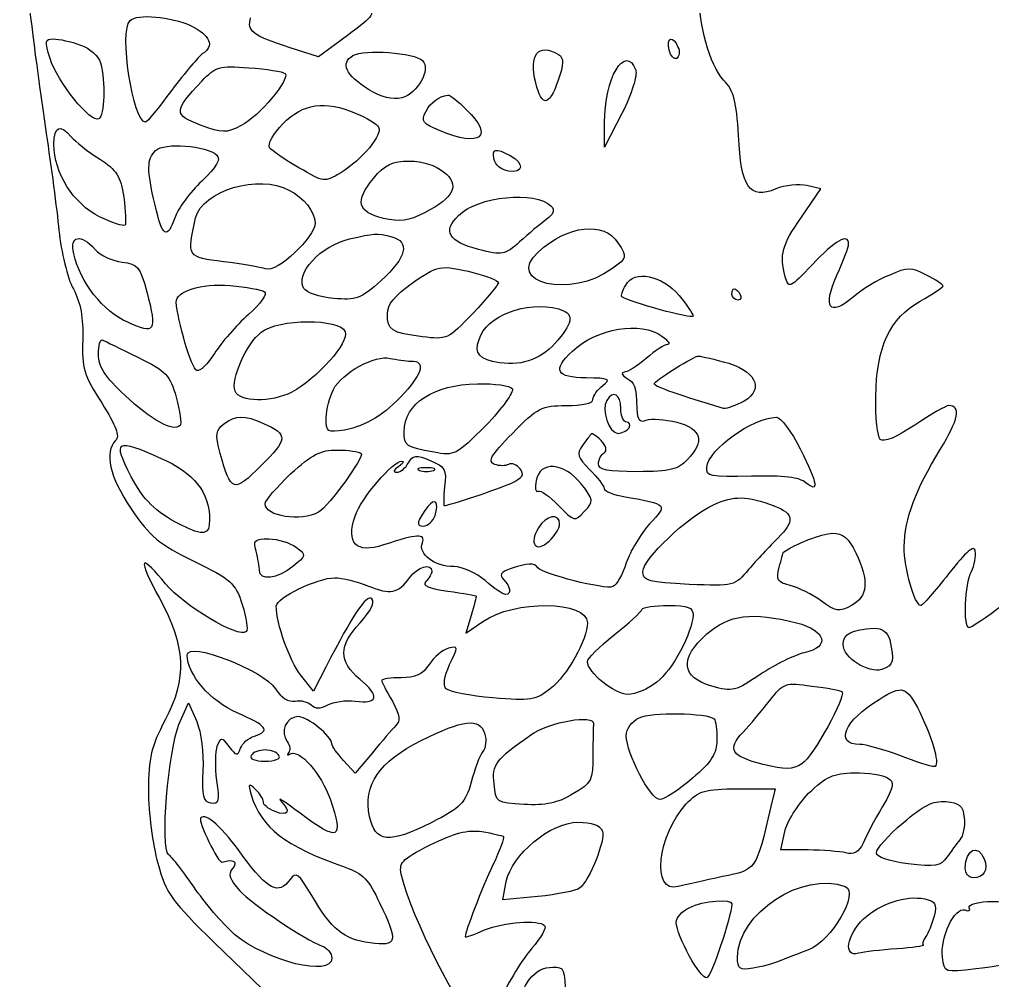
# Model space of a CAD drawing. Extents: x 5 to 315, y 92 to 398.
# Drawn here: x 5.31 to 54.72, y 193.96 to 242.78 of the extents above; entities that cross this region are included whole.
import ezdxf

# ---------------------------------------------------------------- set-up
doc = ezdxf.new("R2010")
doc.units = 0
doc.layers.get('0').update_dxf_attribs({"linetype": 'CONTINUOUS'})

msp = doc.modelspace()

# ---------------------------------------------------------------- linework, layer by layer
at = {"color": 7}
for points in [[(13.998222, 242.471222), (13.998222, 242.471222)], [(21.956889, 241.963222), (20.489333, 240.890778), (19.05, 241.342333)], [(8.410222, 241.483444), (8.410222, 241.483444)], [(38.749111, 241.370556), (38.749111, 241.370556)], [(25.766889, 240.693222), (25.766889, 240.693222)], [(32.681333, 241.003667), (32.681333, 241.003667)], [(36.604222, 240.213444), (36.604222, 240.213444)], [(18.796, 240.044111), (18.796, 240.044111)], [(27.996444, 238.209667), (27.996444, 238.209667)], [(22.408444, 238.012111), (22.408444, 238.012111)], [(35.898667, 238.012111), (35.023778, 236.290556), (35.023778, 237.532333)], [(7.930444, 236.826778), (7.930444, 236.826778)], [(15.324667, 235.895444), (15.324667, 235.895444)], [(30.226, 235.867222), (30.226, 235.867222)], [(26.839333, 235.048778), (26.839333, 235.048778)], [(45.014444, 232.734556), (46.002222, 234.173889), (45.296667, 234.343222)], [(18.993556, 234.117444), (18.993556, 234.117444)], [(32.314444, 233.299), (32.314444, 233.299)], [(24.214667, 231.746778), (24.214667, 231.746778)], [(35.701111, 231.436333), (35.701111, 231.436333)], [(9.144, 231.097667), (9.144, 231.097667)], [(28.391556, 229.912333), (28.391556, 229.912333)], [(17.751778, 228.952778), (17.751778, 228.952778)], [(41.91, 228.811667), (41.91, 228.811667)], [(38.805556, 228.755222), (38.805556, 228.755222)], [(32.681333, 228.077889), (32.681333, 228.077889)], [(21.844, 226.920778), (21.844, 226.920778)], [(37.930667, 226.695), (37.930667, 226.695)], [(11.317111, 225.622556), (11.317111, 225.622556)], [(25.202444, 225.425), (25.202444, 225.425)], [(41.035111, 225.396778), (41.035111, 225.396778)], [(30.338889, 224.013889), (30.338889, 224.013889)], [(35.136667, 223.421222), (35.136667, 223.421222)], [(17.695333, 222.264111), (17.695333, 222.264111)], [(44.958, 220.965889), (44.958, 220.965889)], [(12.502444, 220.486111), (12.502444, 220.486111)], [(22.662444, 220.740111), (22.662444, 220.740111)], [(25.625778, 219.865222), (25.625778, 219.865222)], [(31.552444, 219.357222), (31.552444, 219.357222)], [(26.049111, 218.030778), (26.049111, 218.030778)], [(43.659778, 218.059), (43.659778, 218.059)], [(31.665333, 216.958333), (31.665333, 216.958333)], [(19.360444, 215.970556), (19.360444, 215.970556)], [(47.780222, 215.688333), (47.780222, 215.688333)], [(26.246667, 214.757), (26.246667, 214.757)], [(28.250444, 212.499222), (27.968222, 211.596111), (28.843111, 212.188778)], [(39.511111, 212.527444), (39.511111, 212.527444)], [(44.760444, 212.132333), (44.760444, 212.132333)], [(49.501778, 211.257444), (49.501778, 211.257444)], [(20.884444, 209.902778), (20.235333, 208.661), (19.586222, 209.479444)], [(47.074667, 208.632778), (47.074667, 208.632778)], [(13.405556, 206.967667), (13.885333, 208.068333), (14.308667, 207.108778)], [(51.025778, 207.588556), (51.025778, 207.588556)], [(40.583556, 207.249889), (40.583556, 207.249889)], [(34.459333, 206.995889), (34.459333, 206.995889)], [(28.927778, 206.516111), (28.927778, 206.516111)], [(17.074444, 205.387222), (17.074444, 205.387222)], [(23.226889, 205.528333), (22.352, 204.484111), (21.759333, 205.133222)], [(49.388889, 204.258333), (49.388889, 204.258333)], [(41.797111, 203.693889), (43.688, 203.693889), (43.462222, 202.790778), (43.462222, 202.790778)], [(53.283556, 202.226333), (53.283556, 202.226333)], [(29.887333, 201.266778), (29.887333, 201.266778)], [(34.910889, 201.549), (34.910889, 201.549)], [(45.353111, 200.589444), (43.970222, 200.589444), (44.167778, 201.520778)], [(54.299556, 200.137889), (54.299556, 200.137889)], [(31.637111, 198.218778), (29.859111, 198.049444), (30.028444, 198.980778)], [(47.244, 198.726778), (47.244, 198.726778)], [(41.486667, 197.851889), (41.486667, 197.851889)], [(51.759556, 197.231), (51.759556, 197.231)]]:
    msp.add_lwpolyline(points, dxfattribs=at)
at = {"color": 1}
msp.add_lwpolyline([(15.211778, 195.876333), (17.638889, 193.533889), (17.638889, 190.768111)], dxfattribs=at)
for points in [[(5.475111, 248.651889), (5.305778, 247.523), (5.700889, 243.684778), (6.660444, 236.996111)], [(6.660444, 236.996111), (6.914444, 235.359222), (7.196667, 233.157889), (7.309556, 232.057222)], [(7.309556, 232.057222), (7.422444, 230.984778), (7.732889, 229.630111), (8.043333, 229.093889)], [(8.043333, 229.093889), (8.410222, 228.388333), (8.551333, 227.626333), (8.523111, 226.497444)], [(8.523111, 226.497444), (8.466667, 225.086333), (8.579556, 224.691222), (9.482667, 223.308333)], [(9.482667, 223.308333), (10.216444, 222.123), (10.414, 221.615), (10.188222, 221.389222)], [(10.188222, 221.389222), (9.595556, 220.796556), (9.877778, 219.554778), (10.978444, 217.917889)], [(10.978444, 217.917889), (11.938, 216.506778), (12.389556, 216.111667), (14.167556, 215.265)], [(11.655778, 215.152111), (11.571111, 215.067444), (11.909778, 214.277222), (12.417778, 213.374111)], [(12.728222, 214.107889), (12.220222, 214.757), (11.740444, 215.236778), (11.655778, 215.152111)], [(14.167556, 215.265), (16.058444, 214.333667), (16.256, 214.164333), (16.622889, 213.063667)], [(16.820444, 211.680778), (16.453556, 211.313889), (13.631333, 213.007222), (12.728222, 214.107889)], [(12.417778, 213.374111), (13.744222, 210.975222), (13.828889, 209.281889), (12.7, 207.193444)], [(16.622889, 213.063667), (16.820444, 212.386333), (16.933333, 211.765444), (16.820444, 211.680778)], [(12.7, 207.193444), (11.994444, 205.838778), (11.853333, 205.274333), (11.853333, 203.609222)], [(11.853333, 203.609222), (11.853333, 202.508556), (12.079111, 200.843444), (12.333111, 199.912111)], [(12.333111, 199.912111), (12.756444, 198.359889), (13.066889, 197.964778), (15.211778, 195.876333)]]:
    msp.add_open_spline(points, degree=3, dxfattribs=at)
at = {"color": 7}
for points in [[(8.805333, 244.475), (9.031111, 242.245444), (6.575778, 244.616111), (6.293556, 246.930333)], [(41.063333, 239.705444), (40.357778, 240.467444), (39.793333, 242.527667), (39.793333, 244.333889)], [(22.86, 243.600111), (23.396222, 243.063889), (23.396222, 243.035667), (21.956889, 241.963222)], [(11.712222, 237.560556), (11.063111, 237.560556), (10.357556, 242.189), (10.922, 242.725222)], [(10.922, 242.725222), (11.260667, 243.092111), (13.038667, 242.922778), (13.998222, 242.471222)], [(19.05, 241.342333), (17.130889, 241.963222), (16.848667, 242.189), (17.046222, 242.866333)], [(13.998222, 242.471222), (14.986, 241.991444), (15.24, 241.427), (14.590889, 241.031889)], [(6.858, 240.806111), (6.575778, 241.681), (6.604, 241.793889), (7.027333, 241.793889)], [(7.027333, 241.793889), (7.309556, 241.793889), (7.930444, 241.652778), (8.410222, 241.483444)], [(38.297556, 241.229444), (38.128222, 241.878556), (38.523333, 241.991444), (38.749111, 241.370556)], [(8.410222, 241.483444), (8.89, 241.314111), (9.313333, 240.919), (9.426222, 240.580333)], [(22.239111, 240.947222), (22.803556, 241.285889), (25.371778, 241.088333), (25.766889, 240.693222)], [(31.524222, 239.564333), (31.157333, 240.975444), (31.665333, 241.624556), (32.681333, 241.003667)], [(35.023778, 237.532333), (34.995556, 239.761889), (36.068, 241.596333), (36.604222, 240.213444)], [(38.692667, 240.806111), (38.551556, 240.749667), (38.382222, 240.919), (38.297556, 241.229444)], [(38.749111, 241.370556), (38.862, 241.144778), (38.805556, 240.890778), (38.692667, 240.806111)], [(9.341556, 237.729889), (8.946444, 237.475889), (7.196667, 239.649), (6.858, 240.806111)], [(14.590889, 241.031889), (14.421556, 240.919), (13.716, 240.072333), (13.038667, 239.197444)], [(23.029333, 239.225667), (21.872222, 239.959444), (21.59, 240.552111), (22.239111, 240.947222)], [(25.766889, 240.693222), (26.218444, 240.241667), (25.512889, 238.999889), (24.722667, 238.802333)], [(32.681333, 241.003667), (32.963556, 240.806111), (32.963556, 240.552111), (32.653111, 239.649)], [(9.426222, 240.580333), (9.680222, 239.620778), (9.623778, 237.899222), (9.341556, 237.729889)], [(14.562667, 239.649), (15.268222, 240.382778), (15.437556, 240.439222), (16.961556, 240.326333)], [(16.961556, 240.326333), (17.864667, 240.269889), (18.683111, 240.128778), (18.796, 240.044111)], [(36.604222, 240.213444), (36.688889, 239.959444), (36.406667, 238.999889), (35.898667, 238.012111)], [(18.796, 240.044111), (19.078222, 239.761889), (17.469556, 237.842778), (16.566444, 237.391222)], [(41.825333, 236.883222), (41.712444, 238.633), (41.599556, 239.141), (41.063333, 239.705444)], [(13.038667, 239.197444), (12.389556, 238.294333), (11.768667, 237.560556), (11.712222, 237.560556)], [(14.506222, 237.419444), (13.123333, 237.927444), (13.123333, 238.125), (14.562667, 239.649)], [(24.722667, 238.802333), (24.242889, 238.689444), (23.678444, 238.830556), (23.029333, 239.225667)], [(32.653111, 239.649), (32.201556, 238.350778), (31.834667, 238.322556), (31.524222, 239.564333)], [(18.683111, 237.475889), (19.699111, 238.520111), (20.799778, 238.689444), (22.408444, 238.012111)], [(25.936222, 238.096778), (26.190222, 238.576556), (26.585333, 238.858778), (27.065111, 238.943444)], [(27.065111, 238.943444), (27.149778, 238.971667), (27.573111, 238.633), (27.996444, 238.209667)], [(27.996444, 238.209667), (29.435778, 236.826778), (28.730222, 236.262333), (26.641778, 237.137222)], [(22.408444, 238.012111), (22.944667, 237.786333), (23.452667, 237.475889), (23.537333, 237.306556)], [(26.641778, 237.137222), (25.795111, 237.475889), (25.682222, 237.617), (25.936222, 238.096778)], [(7.055556, 236.431667), (7.055556, 237.363), (7.366, 237.504111), (7.930444, 236.826778)], [(16.566444, 237.391222), (15.804444, 236.996111), (15.606889, 236.996111), (14.506222, 237.419444)], [(18.005778, 236.262333), (17.892889, 236.431667), (18.203333, 236.996111), (18.683111, 237.475889)], [(23.537333, 237.306556), (23.763111, 236.939667), (22.718889, 235.669667), (21.618222, 234.992333)], [(7.930444, 236.826778), (8.156222, 236.572778), (8.777111, 236.064778), (9.369778, 235.697889)], [(43.716222, 234.173889), (42.389778, 233.609444), (41.938222, 234.258556), (41.825333, 236.883222)], [(9.369778, 232.762778), (8.043333, 233.411889), (7.055556, 234.992333), (7.055556, 236.431667)], [(12.220222, 236.121222), (12.615333, 236.544556), (14.844889, 236.375222), (15.324667, 235.895444)], [(19.501556, 235.246333), (18.796, 235.641444), (18.118667, 236.121222), (18.005778, 236.262333)], [(29.407556, 235.669667), (29.294667, 236.234111), (29.464, 236.262333), (30.226, 235.867222)], [(12.192, 233.355444), (11.768667, 235.161667), (11.768667, 235.669667), (12.220222, 236.121222)], [(15.324667, 235.895444), (15.550444, 235.669667), (15.324667, 235.302778), (14.562667, 234.569)], [(30.226, 235.867222), (30.959778, 235.472111), (30.903333, 234.964111), (30.141333, 235.077)], [(9.369778, 235.697889), (10.244667, 235.133444), (10.442222, 234.823), (10.611556, 233.750556)], [(21.618222, 234.992333), (20.799778, 234.484333), (20.771556, 234.512556), (19.501556, 235.246333)], [(23.283333, 234.710111), (23.876, 235.415667), (24.242889, 235.585), (25.117778, 235.585)], [(25.117778, 235.585), (25.766889, 235.585), (26.444222, 235.359222), (26.839333, 235.048778)], [(30.141333, 235.077), (29.774444, 235.133444), (29.464, 235.387444), (29.407556, 235.669667)], [(14.252222, 232.706333), (14.590889, 234.089222), (17.469556, 234.935889), (18.993556, 234.117444)], [(26.839333, 235.048778), (27.686, 234.371444), (27.403778, 233.750556), (25.879778, 232.960333)], [(14.562667, 234.569), (13.97, 234.004556), (13.349111, 233.157889), (13.208, 232.734556)], [(23.791333, 232.678111), (22.464889, 232.988556), (22.323778, 233.553), (23.283333, 234.710111)], [(45.296667, 234.343222), (44.901556, 234.427889), (44.196, 234.371444), (43.716222, 234.173889)], [(10.611556, 233.750556), (10.696222, 233.045), (10.724444, 232.395889), (10.668, 232.339444)], [(18.993556, 234.117444), (19.755556, 233.722333), (20.291778, 233.045), (20.32, 232.452333)], [(27.601333, 232.819222), (28.560889, 233.807), (31.524222, 234.089222), (32.314444, 233.299)], [(13.208, 232.734556), (12.812889, 231.577444), (12.558889, 231.718556), (12.192, 233.355444)], [(32.314444, 233.299), (32.512, 233.101444), (32.427333, 232.875667), (32.060444, 232.621667)], [(10.668, 232.339444), (10.583333, 232.254778), (10.018889, 232.452333), (9.369778, 232.762778)], [(25.879778, 232.960333), (25.061333, 232.537), (24.609778, 232.480556), (23.791333, 232.678111)], [(28.617333, 231.097667), (27.093333, 231.492778), (26.782889, 232.029), (27.601333, 232.819222)], [(15.663333, 230.476778), (13.828889, 230.674333), (13.800667, 230.730778), (14.252222, 232.706333)], [(20.32, 232.452333), (20.32, 231.718556), (18.372667, 229.884111), (17.808222, 230.109889)], [(32.060444, 232.621667), (31.75, 232.395889), (31.157333, 231.887889), (30.705778, 231.492778)], [(31.665333, 230.984778), (33.161111, 232.339444), (34.995556, 232.537), (35.701111, 231.436333)], [(44.196, 229.714778), (43.913778, 230.871889), (43.998444, 231.267), (45.014444, 232.734556)], [(8.071556, 230.871889), (7.845778, 231.803222), (8.410222, 231.916111), (9.144, 231.097667)], [(22.069778, 231.633889), (23.311556, 231.916111), (23.452667, 231.944333), (24.214667, 231.746778)], [(47.413333, 231.379889), (47.413333, 231.944333), (46.707778, 231.549222), (45.578889, 230.335667)], [(19.755556, 229.122111), (19.275778, 229.855889), (20.602222, 231.295222), (22.069778, 231.633889)], [(24.214667, 231.746778), (25.146, 231.492778), (24.976667, 230.702556), (23.678444, 229.517222)], [(30.705778, 231.492778), (29.972, 230.815444), (29.830889, 230.787222), (28.617333, 231.097667)], [(35.701111, 231.436333), (36.180889, 230.702556), (36.180889, 230.674333), (35.390667, 230.109889)], [(46.820667, 229.799444), (47.159333, 230.533222), (47.413333, 231.238778), (47.413333, 231.379889)], [(10.809111, 227.400556), (9.567333, 227.936778), (8.382, 229.432556), (8.071556, 230.871889)], [(9.144, 231.097667), (9.426222, 230.787222), (10.047111, 230.505), (10.526889, 230.448556)], [(35.390667, 230.109889), (33.330444, 228.585889), (29.887333, 229.376111), (31.665333, 230.984778)], [(10.526889, 230.448556), (11.317111, 230.363889), (11.43, 230.222778), (11.768667, 228.952778)], [(17.808222, 230.109889), (17.554222, 230.194556), (16.594667, 230.363889), (15.663333, 230.476778)], [(25.202444, 229.347889), (26.557111, 230.307444), (26.67, 230.335667), (28.391556, 229.912333)], [(45.578889, 230.335667), (44.421778, 229.122111), (44.365333, 229.093889), (44.196, 229.714778)], [(28.391556, 229.912333), (29.068889, 229.743), (29.633333, 229.517222), (29.633333, 229.404333)], [(36.096222, 229.291444), (36.519556, 230.081667), (37.930667, 229.799444), (38.805556, 228.755222)], [(47.639111, 228.670556), (46.425556, 227.654556), (46.086889, 228.134333), (46.820667, 229.799444)], [(49.501778, 229.799444), (48.937333, 229.573667), (48.090667, 229.065667), (47.639111, 228.670556)], [(51.364444, 229.799444), (50.602444, 230.194556), (50.404889, 230.194556), (49.501778, 229.799444)], [(52.211111, 229.235), (52.211111, 229.319667), (51.844222, 229.545444), (51.364444, 229.799444)], [(13.264444, 228.416556), (13.264444, 228.981), (14.506222, 229.376111), (16.002, 229.263222)], [(23.678444, 229.517222), (22.634222, 228.585889), (22.408444, 228.501222), (21.251333, 228.614111)], [(23.988889, 227.823889), (23.988889, 228.303667), (24.355778, 228.755222), (25.202444, 229.347889)], [(29.633333, 229.404333), (29.633333, 229.319667), (29.040667, 228.614111), (28.335111, 227.852111)], [(11.768667, 228.952778), (12.304889, 226.920778), (12.192, 226.751444), (10.809111, 227.400556)], [(16.002, 229.263222), (16.820444, 229.178556), (17.610667, 229.065667), (17.751778, 228.952778)], [(17.751778, 228.952778), (17.921111, 228.868111), (17.554222, 228.331889), (16.933333, 227.795667)], [(21.251333, 228.614111), (20.545778, 228.670556), (19.868444, 228.896333), (19.755556, 229.122111)], [(35.898667, 228.698778), (35.842222, 228.727), (35.926889, 229.009222), (36.096222, 229.291444)], [(41.486667, 228.811667), (41.486667, 228.981), (41.543111, 229.093889), (41.599556, 229.093889)], [(41.797111, 228.529444), (41.627778, 228.529444), (41.486667, 228.670556), (41.486667, 228.811667)], [(41.599556, 229.093889), (41.684222, 229.093889), (41.825333, 228.981), (41.91, 228.811667)], [(41.91, 228.811667), (41.994667, 228.670556), (41.938222, 228.529444), (41.797111, 228.529444)], [(51.054, 228.473), (51.703111, 228.839889), (52.211111, 229.178556), (52.211111, 229.235)], [(14.308667, 224.945222), (14.054667, 225.029889), (13.320889, 227.513444), (13.264444, 228.416556)], [(28.645556, 226.525667), (29.012444, 227.739222), (31.044444, 228.501222), (32.681333, 228.077889)], [(39.511111, 227.711), (39.511111, 227.541667), (36.265556, 228.416556), (35.898667, 228.698778)], [(38.805556, 228.755222), (39.200667, 228.303667), (39.511111, 227.823889), (39.511111, 227.711)], [(48.796222, 223.618778), (48.824444, 226.158778), (49.501778, 227.598111), (51.054, 228.473)], [(25.766889, 226.666778), (24.186444, 226.864333), (23.988889, 227.005444), (23.988889, 227.823889)], [(28.335111, 227.852111), (27.065111, 226.525667), (27.008667, 226.497444), (25.766889, 226.666778)], [(32.681333, 228.077889), (33.471556, 227.852111), (33.443333, 227.457), (32.653111, 226.497444)], [(16.933333, 227.795667), (16.312444, 227.231222), (15.550444, 226.356333), (15.211778, 225.820111)], [(17.582444, 226.892556), (18.457333, 227.598111), (21.59, 227.598111), (21.844, 226.920778)], [(33.386889, 225.933), (34.628667, 227.090111), (36.886444, 227.485222), (37.930667, 226.695)], [(16.256, 223.901), (16.030222, 224.493667), (16.820444, 226.299889), (17.582444, 226.892556)], [(21.844, 226.920778), (22.069778, 226.384556), (20.404667, 224.521889), (19.134667, 223.844556)], [(9.313333, 225.763667), (9.313333, 226.215222), (9.398, 226.553889), (9.539111, 226.497444)], [(9.539111, 226.497444), (9.652, 226.441), (10.442222, 226.045889), (11.317111, 225.622556)], [(29.689778, 225.340333), (28.645556, 225.509667), (28.391556, 225.791889), (28.645556, 226.525667)], [(32.653111, 226.497444), (31.891111, 225.566111), (30.903333, 225.171), (29.689778, 225.340333)], [(37.930667, 226.695), (38.241111, 226.469222), (38.382222, 226.271667), (38.212889, 226.271667)], [(34.092444, 224.578333), (32.568444, 224.578333), (32.342667, 224.973444), (33.386889, 225.933)], [(38.212889, 226.271667), (38.071778, 226.271667), (37.592, 225.961222), (37.140444, 225.566111)], [(10.668, 223.675222), (9.652, 224.634778), (9.313333, 225.142778), (9.313333, 225.763667)], [(11.317111, 225.622556), (12.756444, 224.917), (12.954, 224.719444), (13.264444, 223.590556)], [(15.211778, 225.820111), (14.873111, 225.283889), (14.478, 224.888778), (14.308667, 224.945222)], [(21.251333, 223.985667), (21.674667, 224.832333), (23.396222, 225.763667), (24.13, 225.566111)], [(24.13, 225.566111), (24.440444, 225.509667), (24.920222, 225.425), (25.202444, 225.425)], [(25.202444, 225.425), (25.908, 225.425), (25.795111, 224.860556), (24.863778, 223.816333)], [(37.140444, 225.566111), (36.688889, 225.171), (36.180889, 224.860556), (36.011556, 224.860556)], [(37.535556, 224.267889), (37.535556, 224.409), (39.285333, 225.509667), (39.736889, 225.679)], [(39.736889, 225.679), (39.793333, 225.707222), (40.386, 225.566111), (41.035111, 225.396778)], [(41.035111, 225.396778), (42.672, 225.001667), (43.18, 224.013889), (42.107556, 223.393)], [(36.011556, 224.860556), (35.842222, 224.860556), (35.898667, 224.719444), (36.124444, 224.578333)], [(34.939111, 224.183222), (35.362444, 224.521889), (35.249556, 224.550111), (34.092444, 224.578333)], [(36.124444, 224.578333), (36.576, 224.296111), (36.604222, 224.211444), (36.660667, 222.997889)], [(19.134667, 223.844556), (18.090444, 223.308333), (16.481778, 223.336556), (16.256, 223.901)], [(20.884444, 222.546333), (20.884444, 222.969667), (21.053778, 223.618778), (21.251333, 223.985667)], [(24.835556, 221.840778), (24.863778, 223.280111), (26.331333, 224.239667), (28.560889, 224.267889)], [(28.560889, 224.267889), (29.435778, 224.296111), (30.254222, 224.183222), (30.338889, 224.013889)], [(30.338889, 224.013889), (30.423556, 223.872778), (29.830889, 223.026111), (28.984222, 222.151222)], [(34.431111, 223.477667), (34.431111, 223.675222), (34.656889, 223.985667), (34.939111, 224.183222)], [(35.842222, 223.026111), (35.842222, 223.759889), (35.447111, 223.957444), (35.136667, 223.421222)], [(41.063333, 223.026111), (38.946667, 223.647), (37.535556, 224.126778), (37.535556, 224.267889)], [(13.462, 222.151222), (13.123333, 221.812556), (11.994444, 222.433444), (10.668, 223.675222)], [(13.264444, 223.590556), (13.462, 222.885), (13.546667, 222.235889), (13.462, 222.151222)], [(24.863778, 223.816333), (23.819556, 222.687444), (22.944667, 222.151222), (21.815778, 221.925444)], [(33.076444, 223.167222), (33.894889, 223.167222), (34.431111, 223.280111), (34.431111, 223.477667)], [(35.136667, 223.421222), (34.826222, 222.969667), (35.249556, 221.756111), (35.701111, 221.756111)], [(42.107556, 223.393), (41.684222, 223.167222), (41.232667, 222.997889), (41.063333, 223.026111)], [(49.022, 221.445667), (48.880889, 221.586778), (48.768, 222.574556), (48.796222, 223.618778)], [(30.338889, 221.756111), (31.608889, 223.054333), (31.834667, 223.167222), (33.076444, 223.167222)], [(36.152667, 222.320556), (35.983333, 222.320556), (35.842222, 222.631), (35.842222, 223.026111)], [(36.660667, 222.997889), (36.688889, 222.433444), (36.801778, 222.292333), (37.140444, 222.433444)], [(52.493333, 223.167222), (52.380444, 223.167222), (51.590222, 222.715667), (50.771778, 222.179444)], [(52.07, 220.937667), (53.001333, 222.461667), (53.142444, 223.167222), (52.493333, 223.167222)], [(15.691556, 222.235889), (16.312444, 222.687444), (16.707556, 222.687444), (17.695333, 222.264111)], [(21.815778, 221.925444), (20.940889, 221.784333), (20.884444, 221.812556), (20.884444, 222.546333)], [(37.140444, 222.433444), (37.394444, 222.518111), (38.1, 222.461667), (38.692667, 222.320556)], [(40.216667, 220.034556), (40.273111, 220.937667), (42.530889, 222.546333), (43.744444, 222.574556)], [(43.744444, 222.574556), (43.970222, 222.574556), (44.506444, 221.869), (44.958, 220.965889)], [(15.494, 220.740111), (15.24, 221.727889), (15.268222, 221.925444), (15.691556, 222.235889)], [(17.695333, 222.264111), (18.965333, 221.699667), (18.937111, 221.445667), (17.582444, 220.119222)], [(28.984222, 222.151222), (27.488444, 220.655444), (27.403778, 220.599), (26.359556, 220.796556)], [(35.701111, 221.756111), (35.898667, 221.756111), (36.180889, 221.897222), (36.265556, 222.038333)], [(36.265556, 222.038333), (36.350222, 222.207667), (36.293778, 222.320556), (36.152667, 222.320556)], [(38.692667, 222.320556), (39.934444, 221.981889), (40.132, 221.361), (39.228889, 220.429667)], [(50.771778, 222.179444), (49.868667, 221.558556), (49.191333, 221.276333), (49.022, 221.445667)], [(10.978444, 219.554778), (10.018889, 221.417444), (10.188222, 221.530333), (12.502444, 220.486111)], [(26.359556, 220.796556), (24.920222, 221.050556), (24.835556, 221.107), (24.835556, 221.840778)], [(29.435778, 220.175667), (29.068889, 220.345), (29.238222, 220.627222), (30.338889, 221.756111)], [(34.346444, 221.727889), (34.29, 221.671444), (34.092444, 221.389222), (33.894889, 221.135222)], [(34.854444, 221.389222), (34.600444, 221.615), (34.374667, 221.784333), (34.346444, 221.727889)], [(34.995556, 220.768333), (35.164889, 220.881222), (35.108444, 221.107), (34.854444, 221.389222)], [(19.078222, 219.695889), (20.150667, 220.683667), (20.602222, 220.909444), (21.448889, 220.909444)], [(21.448889, 220.909444), (22.013333, 220.909444), (22.549556, 220.824778), (22.662444, 220.740111)], [(33.894889, 221.135222), (33.584444, 220.711889), (33.640889, 220.542556), (34.261778, 219.921667)], [(44.958, 220.965889), (45.861111, 219.131444), (45.917556, 218.708111), (45.240222, 219.244333)], [(50.235556, 215.998778), (50.263778, 217.438111), (50.8, 218.877444), (52.07, 220.937667)], [(12.502444, 220.486111), (14.167556, 219.752333), (14.957778, 218.764556), (14.957778, 217.381667)], [(17.582444, 220.119222), (16.171333, 218.708111), (16.058444, 218.764556), (15.494, 220.740111)], [(22.662444, 220.740111), (22.831778, 220.570778), (21.025556, 218.059), (20.489333, 217.748556)], [(25.061333, 220.260333), (25.287111, 220.655444), (25.456444, 220.683667), (26.162, 220.373222)], [(34.713333, 220.203889), (34.713333, 220.429667), (34.854444, 220.683667), (34.995556, 220.768333)], [(39.228889, 220.429667), (38.777333, 219.921667), (38.354, 219.808778), (36.688889, 219.808778)], [(22.352, 217.551), (22.662444, 218.482333), (24.271111, 220.345), (24.722667, 220.345)], [(24.553333, 220.062778), (24.299333, 219.893444), (24.271111, 219.780556), (24.468667, 219.780556)], [(24.468667, 219.780556), (24.666222, 219.780556), (24.920222, 220.006333), (25.061333, 220.260333)], [(24.722667, 220.345), (24.863778, 220.345), (24.779111, 220.203889), (24.553333, 220.062778)], [(25.964444, 220.006333), (25.569333, 220.006333), (25.428222, 219.949889), (25.625778, 219.865222)], [(26.331333, 219.865222), (26.500667, 219.949889), (26.359556, 220.006333), (25.964444, 220.006333)], [(26.162, 220.373222), (26.924, 220.062778), (27.008667, 219.921667), (26.895778, 219.046778)], [(30.141333, 220.175667), (30.000222, 220.091), (29.689778, 220.091), (29.435778, 220.175667)], [(30.734, 219.949889), (30.564667, 220.175667), (30.310667, 220.260333), (30.141333, 220.175667)], [(30.254222, 219.216111), (30.875111, 219.498333), (30.959778, 219.667667), (30.734, 219.949889)], [(33.838444, 219.187889), (32.963556, 220.288556), (31.721778, 220.373222), (31.552444, 219.357222)], [(34.261778, 219.921667), (34.656889, 219.526556), (34.995556, 219.075), (34.995556, 218.962111)], [(36.688889, 219.808778), (35.193111, 219.808778), (34.713333, 219.893444), (34.713333, 220.203889)], [(42.474444, 219.583), (40.357778, 219.526556), (40.160222, 219.554778), (40.216667, 220.034556)], [(13.462, 217.127667), (12.192, 217.776778), (11.599333, 218.369444), (10.978444, 219.554778)], [(17.78, 218.171889), (17.78, 218.341222), (18.372667, 219.018556), (19.078222, 219.695889)], [(25.625778, 219.865222), (25.795111, 219.808778), (26.133778, 219.808778), (26.331333, 219.865222)], [(45.240222, 219.244333), (44.929778, 219.526556), (44.111333, 219.611222), (42.474444, 219.583)], [(26.895778, 219.046778), (26.839333, 218.510556), (26.839333, 218.087222), (26.867556, 218.087222)], [(26.867556, 218.087222), (27.149778, 218.087222), (29.633333, 218.933889), (30.254222, 219.216111)], [(31.552444, 219.357222), (31.467778, 218.990333), (31.524222, 218.736333), (31.637111, 218.821)], [(34.007778, 217.805), (34.487556, 218.313), (34.459333, 218.369444), (33.838444, 219.187889)], [(34.995556, 218.962111), (34.995556, 218.821), (35.475333, 218.623444), (36.068, 218.538778)], [(26.416, 217.579222), (26.613556, 218.256556), (26.416, 218.510556), (26.049111, 218.030778)], [(31.637111, 218.821), (31.778222, 218.877444), (32.229778, 218.567), (32.681333, 218.087222)], [(36.068, 218.538778), (38.241111, 218.143667), (38.241111, 218.143667), (37.309778, 217.155889)], [(40.583556, 218.143667), (41.571333, 218.595222), (42.220444, 218.595222), (43.659778, 218.059)], [(20.489333, 217.748556), (19.614444, 217.268778), (17.78, 217.522778), (17.78, 218.171889)], [(26.049111, 218.030778), (25.484667, 217.297), (25.428222, 217.043), (25.823333, 217.043)], [(32.681333, 218.087222), (33.499778, 217.268778), (33.499778, 217.240556), (34.007778, 217.805)], [(36.971111, 214.728778), (36.971111, 215.377889), (39.200667, 217.494556), (40.583556, 218.143667)], [(43.659778, 218.059), (44.647556, 217.692111), (44.675778, 217.268778), (43.829111, 216.450333)], [(23.791333, 216.083444), (22.408444, 215.631889), (21.872222, 216.168111), (22.352, 217.551)], [(25.823333, 217.043), (26.049111, 217.043), (26.303111, 217.297), (26.416, 217.579222)], [(32.737778, 217.155889), (32.737778, 217.720333), (32.060444, 217.607444), (31.665333, 216.958333)], [(14.957778, 217.381667), (14.957778, 216.563222), (14.703778, 216.506778), (13.462, 217.127667)], [(31.665333, 216.958333), (31.157333, 216.139889), (31.524222, 215.660111), (32.201556, 216.281)], [(32.201556, 216.281), (32.483778, 216.535), (32.737778, 216.930111), (32.737778, 217.155889)], [(37.309778, 217.155889), (36.858222, 216.647889), (36.322, 215.773), (36.124444, 215.180333)], [(25.766889, 216.196333), (25.936222, 216.676111), (25.512889, 216.647889), (23.791333, 216.083444)], [(43.829111, 216.450333), (43.405778, 216.027), (42.728444, 215.293222), (42.333333, 214.841667)], [(44.111333, 215.716556), (44.732222, 216.168111), (46.030444, 216.647889), (46.594889, 216.676111)], [(46.594889, 216.676111), (47.131111, 216.676111), (47.413333, 216.450333), (47.780222, 215.688333)], [(17.328444, 215.773), (17.159111, 216.309222), (17.243778, 216.393889), (17.977556, 216.393889)], [(17.977556, 216.393889), (18.429111, 216.393889), (19.05, 216.196333), (19.360444, 215.970556)], [(19.360444, 215.970556), (19.896667, 215.575444), (19.868444, 215.547222), (19.191111, 214.982778)], [(27.375556, 214.982778), (26.387778, 214.982778), (25.541111, 215.631889), (25.766889, 216.196333)], [(51.082222, 213.007222), (50.771778, 213.007222), (50.235556, 214.898111), (50.235556, 215.998778)], [(53.848, 215.773), (53.791556, 216.111667), (53.396444, 215.773), (52.493333, 214.615889)], [(17.497778, 214.785222), (17.497778, 214.954556), (17.413111, 215.406111), (17.328444, 215.773)], [(43.885556, 214.954556), (43.998444, 215.349667), (44.083111, 215.688333), (44.111333, 215.716556)], [(47.780222, 215.688333), (48.457556, 214.249), (48.401111, 213.458778), (47.554444, 213.007222)], [(53.650444, 214.728778), (53.791556, 215.039222), (53.904444, 215.519), (53.848, 215.773)], [(19.191111, 214.982778), (18.400889, 214.361889), (17.497778, 214.249), (17.497778, 214.785222)], [(25.117778, 214.418333), (25.512889, 214.982778), (26.246667, 215.180333), (26.246667, 214.757)], [(28.956, 214.277222), (28.504444, 214.672333), (27.798889, 214.982778), (27.375556, 214.982778)], [(31.637111, 214.926333), (31.439556, 215.180333), (31.129111, 215.180333), (30.226, 214.869889)], [(36.124444, 215.180333), (35.926889, 214.587667), (35.644667, 214.051444), (35.447111, 213.966778)], [(26.246667, 214.757), (26.246667, 214.644111), (26.105556, 214.390111), (25.936222, 214.220778)], [(30.226, 214.869889), (29.746222, 214.700556), (29.661556, 214.559444), (29.887333, 214.333667)], [(35.447111, 213.966778), (35.023778, 213.797444), (31.862889, 214.615889), (31.637111, 214.926333)], [(39.313556, 214.079667), (37.253333, 214.192556), (36.971111, 214.249), (36.971111, 214.728778)], [(42.333333, 214.841667), (41.627778, 213.995), (41.599556, 213.995), (39.313556, 214.079667)], [(44.45, 214.023222), (43.800889, 214.192556), (43.716222, 214.305444), (43.885556, 214.954556)], [(52.493333, 214.615889), (51.787778, 213.741), (51.166889, 213.007222), (51.082222, 213.007222)], [(53.537556, 211.878333), (53.227111, 211.878333), (53.311778, 214.136111), (53.650444, 214.728778)], [(18.344444, 212.979), (18.344444, 213.402333), (20.432889, 214.418333), (21.307778, 214.418333)], [(21.307778, 214.418333), (21.702889, 214.418333), (22.464889, 214.220778), (23.029333, 213.995)], [(23.029333, 213.995), (24.13, 213.543444), (24.553333, 213.628111), (25.117778, 214.418333)], [(25.936222, 214.220778), (25.738667, 214.023222), (26.077333, 213.882111), (27.065111, 213.741)], [(30.000222, 213.571667), (29.859111, 213.571667), (29.407556, 213.882111), (28.956, 214.277222)], [(29.887333, 214.333667), (30.254222, 213.966778), (30.310667, 213.571667), (30.000222, 213.571667)], [(46.030444, 213.233), (45.578889, 213.571667), (44.873333, 213.910333), (44.45, 214.023222)], [(23.198667, 213.345889), (22.944667, 213.599889), (22.210889, 212.527444), (20.884444, 209.902778)], [(27.065111, 213.741), (27.855333, 213.628111), (28.504444, 213.515222), (28.504444, 213.487)], [(28.504444, 213.487), (28.504444, 213.458778), (28.391556, 213.007222), (28.250444, 212.499222)], [(22.606, 212.132333), (23.142222, 212.725), (23.368, 213.176556), (23.198667, 213.345889)], [(28.843111, 212.188778), (30.395333, 213.317667), (34.148889, 213.261222), (34.148889, 212.132333)], [(36.914667, 212.809667), (36.971111, 212.922556), (37.592, 213.007222), (38.269333, 213.007222)], [(38.269333, 213.007222), (39.257111, 213.007222), (39.511111, 212.922556), (39.511111, 212.527444)], [(47.554444, 213.007222), (46.933556, 212.668556), (46.736, 212.696778), (46.030444, 213.233)], [(55.259111, 213.035444), (54.412444, 212.386333), (53.622222, 211.878333), (53.537556, 211.878333)], [(19.586222, 209.479444), (19.021778, 210.185), (18.344444, 212.104111), (18.344444, 212.979)], [(35.503556, 211.511444), (36.237333, 212.104111), (36.886444, 212.668556), (36.914667, 212.809667)], [(39.511111, 212.527444), (39.482889, 211.624333), (38.466889, 209.733444), (37.676667, 209.112556)], [(40.216667, 211.567889), (41.345556, 212.555667), (42.502667, 212.696778), (44.760444, 212.132333)], [(22.606, 209.253667), (21.505333, 210.185), (21.505333, 210.947), (22.606, 212.132333)], [(34.148889, 212.132333), (34.148889, 211.285667), (33.132889, 209.451222), (32.258, 208.773889)], [(44.760444, 212.132333), (46.284444, 211.737222), (46.510222, 210.890556), (45.155556, 210.608333)], [(34.148889, 210.156778), (34.148889, 210.297889), (34.741556, 210.918778), (35.503556, 211.511444)], [(40.470667, 208.915), (38.918444, 209.338333), (38.805556, 210.326111), (40.216667, 211.567889)], [(47.131111, 211.031667), (47.131111, 211.567889), (47.582667, 211.793667), (48.711556, 211.850111)], [(48.711556, 211.850111), (49.134889, 211.878333), (49.388889, 211.652556), (49.501778, 211.257444)], [(13.828889, 210.495444), (13.828889, 211.229222), (17.695333, 209.733444), (18.316222, 208.773889)], [(49.106667, 209.761667), (48.429333, 209.535889), (47.131111, 210.354333), (47.131111, 211.031667)], [(49.501778, 211.257444), (49.755778, 210.213222), (49.699333, 209.959222), (49.106667, 209.761667)], [(27.093333, 210.834111), (26.782889, 210.749444), (26.359556, 210.382556), (26.105556, 210.015667)], [(27.149778, 210.015667), (27.601333, 210.918778), (27.601333, 210.975222), (27.093333, 210.834111)], [(45.155556, 210.608333), (44.675778, 210.495444), (43.688, 210.015667), (42.926, 209.507667)], [(16.368889, 207.560333), (14.986, 208.153), (13.828889, 209.507667), (13.828889, 210.495444)], [(36.209111, 208.491667), (35.531778, 208.491667), (34.148889, 209.620556), (34.148889, 210.156778)], [(26.105556, 210.015667), (25.795111, 209.507667), (25.4, 209.338333), (24.694444, 209.338333)], [(26.980444, 208.773889), (26.811111, 208.943222), (26.867556, 209.366556), (27.149778, 210.015667)], [(22.352, 208.153), (23.509111, 207.983667), (23.622, 208.407), (22.606, 209.253667)], [(24.694444, 209.338333), (24.158222, 209.338333), (23.706667, 209.281889), (23.706667, 209.197222)], [(23.706667, 209.197222), (23.706667, 209.140778), (23.932444, 208.661), (24.242889, 208.153)], [(37.676667, 209.112556), (37.253333, 208.773889), (36.576, 208.491667), (36.209111, 208.491667)], [(42.926, 209.507667), (41.684222, 208.661), (41.514889, 208.604556), (40.470667, 208.915)], [(43.405778, 208.181222), (44.111333, 209.084333), (44.196, 209.112556), (45.550667, 208.915)], [(18.316222, 208.773889), (18.598444, 208.322333), (18.965333, 208.096556), (19.304, 208.153)], [(29.351111, 208.322333), (28.194, 208.407), (27.121556, 208.632778), (26.980444, 208.773889)], [(32.258, 208.773889), (31.552444, 208.209444), (31.270222, 208.153), (29.351111, 208.322333)], [(47.074667, 208.632778), (47.300444, 208.407), (45.607111, 205.330778), (45.042667, 204.963889)], [(45.550667, 208.915), (46.340889, 208.830333), (47.018222, 208.689222), (47.074667, 208.632778)], [(48.965556, 208.237667), (50.150889, 208.999667), (50.348444, 208.915), (51.025778, 207.588556)], [(19.304, 208.153), (19.586222, 208.209444), (19.953111, 208.124778), (20.122444, 207.955444)], [(20.969111, 207.955444), (21.251333, 208.124778), (21.872222, 208.209444), (22.352, 208.153)], [(24.242889, 208.153), (24.638, 207.419222), (24.666222, 207.137), (24.412222, 206.911222)], [(42.051111, 206.572556), (42.389778, 206.939444), (43.010667, 207.645), (43.405778, 208.181222)], [(47.977778, 205.951667), (46.679556, 205.951667), (47.187556, 207.165222), (48.965556, 208.237667)], [(17.243778, 206.375), (18.062222, 206.657222), (17.892889, 206.883), (16.368889, 207.560333)], [(20.122444, 207.955444), (20.32, 207.757889), (20.574, 207.757889), (20.969111, 207.955444)], [(36.773556, 207.306333), (37.366222, 207.616778), (40.244889, 207.560333), (40.583556, 207.249889)], [(51.025778, 207.588556), (51.731333, 206.121), (52.07, 204.822778), (51.759556, 204.822778)], [(14.308667, 207.108778), (14.534444, 206.572556), (14.675556, 205.528333), (14.619111, 204.625222)], [(19.445111, 207.362778), (18.852444, 207.362778), (18.513778, 206.572556), (18.908889, 206.092778)], [(21.166667, 205.979889), (21.166667, 206.375), (19.953111, 207.362778), (19.445111, 207.362778)], [(25.710444, 206.149222), (27.827111, 207.221667), (28.673778, 207.306333), (28.927778, 206.516111)], [(31.270222, 206.431444), (32.229778, 207.108778), (34.515778, 207.503889), (34.459333, 206.995889)], [(36.124444, 206.403222), (36.124444, 206.741889), (36.406667, 207.137), (36.773556, 207.306333)], [(40.583556, 207.249889), (40.668222, 207.165222), (40.724667, 206.685444), (40.724667, 206.177444)], [(12.869333, 200.363667), (12.446, 200.645889), (12.869333, 205.697667), (13.405556, 206.967667)], [(24.412222, 206.911222), (24.242889, 206.713667), (23.706667, 206.121), (23.226889, 205.528333)], [(34.459333, 206.995889), (34.431111, 206.883), (34.431111, 206.177444), (34.431111, 205.415444)], [(43.067111, 204.935667), (41.430222, 205.359), (41.232667, 205.697667), (42.051111, 206.572556)], [(15.352889, 205.867), (15.550444, 206.346778), (15.578667, 206.346778), (15.945556, 205.838778)], [(16.538222, 205.754111), (16.622889, 206.008111), (16.933333, 206.290333), (17.243778, 206.375)], [(18.908889, 206.092778), (19.05, 205.923444), (19.078222, 205.641222), (18.965333, 205.528333)], [(23.085778, 202.282778), (22.747111, 203.891444), (23.565556, 205.076778), (25.710444, 206.149222)], [(28.927778, 206.516111), (29.040667, 206.177444), (28.984222, 205.782333), (28.843111, 205.584778)], [(29.407556, 203.947889), (29.294667, 204.935667), (29.492222, 205.189667), (31.270222, 206.431444)], [(37.817778, 203.157667), (37.338, 203.157667), (36.124444, 205.500111), (36.124444, 206.403222)], [(40.724667, 206.177444), (40.724667, 205.500111), (40.470667, 205.076778), (39.482889, 204.230111)], [(15.324667, 204.117222), (15.24, 204.794556), (15.268222, 205.584778), (15.352889, 205.867)], [(15.945556, 205.838778), (16.312444, 205.359), (16.368889, 205.359), (16.538222, 205.754111)], [(17.78, 205.669444), (17.497778, 205.669444), (17.159111, 205.556556), (17.074444, 205.387222)], [(18.485556, 205.387222), (18.400889, 205.556556), (18.062222, 205.669444), (17.78, 205.669444)], [(19.078222, 205.471889), (19.529778, 205.725889), (20.630444, 204.455889), (21.082, 203.185889)], [(21.759333, 205.133222), (21.448889, 205.500111), (21.166667, 205.867), (21.166667, 205.979889)], [(28.843111, 205.584778), (28.673778, 205.387222), (28.419778, 204.709889), (28.250444, 204.032556)], [(50.009778, 205.387222), (49.191333, 205.697667), (48.288222, 205.951667), (47.977778, 205.951667)], [(17.074444, 205.387222), (16.961556, 205.217889), (17.272, 205.105), (17.78, 205.105)], [(17.78, 205.105), (18.288, 205.105), (18.598444, 205.217889), (18.485556, 205.387222)], [(18.965333, 205.528333), (18.852444, 205.387222), (18.908889, 205.387222), (19.078222, 205.471889)], [(34.431111, 205.415444), (34.431111, 204.117222), (34.374667, 204.004333), (33.415111, 203.439889)], [(51.759556, 204.822778), (51.618444, 204.822778), (50.828222, 205.076778), (50.009778, 205.387222)], [(14.619111, 204.625222), (14.562667, 203.327), (14.619111, 203.044778), (15.014222, 202.988333)], [(45.042667, 204.963889), (44.562889, 204.653444), (44.196, 204.653444), (43.067111, 204.935667)], [(15.014222, 202.988333), (15.437556, 202.903667), (15.494, 203.073), (15.324667, 204.117222)], [(39.482889, 204.230111), (38.805556, 203.637444), (38.043556, 203.157667), (37.817778, 203.157667)], [(45.381333, 203.468111), (46.256222, 204.314778), (46.623111, 204.484111), (47.695556, 204.512333)], [(47.695556, 204.512333), (48.401111, 204.512333), (49.163111, 204.399444), (49.388889, 204.258333)], [(49.388889, 204.258333), (49.755778, 204.032556), (49.727556, 203.835), (49.134889, 202.790778)], [(17.300222, 203.665667), (16.933333, 204.004333), (16.905111, 203.976111), (17.074444, 203.383444)], [(17.695333, 203.044778), (17.695333, 203.157667), (17.526, 203.439889), (17.300222, 203.665667)], [(28.250444, 204.032556), (27.94, 202.960111), (27.742444, 202.762556), (26.218444, 201.972333)], [(30.931556, 202.903667), (29.520444, 202.988333), (29.492222, 203.016556), (29.407556, 203.947889)], [(39.172444, 202.931889), (39.821556, 203.609222), (40.103778, 203.693889), (41.797111, 203.693889)], [(17.074444, 203.383444), (17.610667, 201.690111), (18.739556, 200.815222), (21.844, 199.714556)], [(19.558, 202.452111), (18.824222, 203.016556), (18.372667, 203.327), (18.570222, 203.101222)], [(21.082, 203.185889), (21.787556, 201.097444), (21.533556, 200.984556), (19.558, 202.452111)], [(33.415111, 203.439889), (32.624889, 202.960111), (32.004, 202.847222), (30.931556, 202.903667)], [(44.167778, 201.520778), (44.280667, 202.000556), (44.816889, 202.875444), (45.381333, 203.468111)], [(18.288, 202.536778), (17.921111, 202.677889), (17.667111, 202.903667), (17.695333, 203.044778)], [(18.570222, 203.101222), (19.106444, 202.536778), (18.965333, 202.282778), (18.288, 202.536778)], [(38.749111, 198.726778), (37.394444, 198.359889), (37.704889, 201.351444), (39.172444, 202.931889)], [(43.462222, 202.790778), (42.700222, 199.517), (42.756667, 199.601667), (41.006889, 199.234778)], [(49.134889, 202.790778), (48.739778, 202.113444), (48.288222, 201.295), (48.147111, 200.928111)], [(50.179111, 201.972333), (51.195111, 202.847222), (51.703111, 203.101222), (52.352222, 203.044778)], [(52.352222, 203.044778), (53.029556, 202.988333), (53.227111, 202.847222), (53.283556, 202.226333)], [(14.506222, 202.226333), (14.365111, 202.057), (15.409333, 199.883889), (15.606889, 199.968556)], [(16.651111, 200.279), (15.606889, 201.746556), (14.788444, 202.480333), (14.506222, 202.226333)], [(26.218444, 201.972333), (24.073556, 200.899889), (23.368, 200.956333), (23.085778, 202.282778)], [(53.283556, 202.226333), (53.34, 201.803), (53.227111, 201.295), (53.057778, 201.097444)], [(26.162, 200.843444), (27.403778, 201.464333), (28.052889, 201.633667), (28.786667, 201.520778)], [(30.028444, 198.980778), (30.282444, 200.335444), (32.286222, 202.000556), (33.669111, 202.000556)], [(33.669111, 202.000556), (34.374667, 202.000556), (34.798, 201.859444), (34.910889, 201.549)], [(48.824444, 200.448333), (48.824444, 200.645889), (49.417111, 201.323222), (50.179111, 201.972333)], [(28.786667, 201.520778), (29.322889, 201.436111), (29.830889, 201.323222), (29.887333, 201.266778)], [(29.887333, 201.266778), (29.943778, 201.210333), (29.689778, 200.561222), (29.351111, 199.827444)], [(34.910889, 201.549), (35.080222, 201.097444), (34.261778, 199.065444), (33.753778, 198.642111)], [(24.722667, 199.234778), (24.553333, 199.968556), (24.666222, 200.081444), (26.162, 200.843444)], [(48.147111, 200.928111), (47.921333, 200.476556), (47.667333, 200.335444), (47.272222, 200.448333)], [(53.057778, 201.097444), (52.888444, 200.899889), (52.606222, 200.504778), (52.408667, 200.222556)], [(53.34, 199.686333), (53.34, 200.617667), (53.989111, 200.928111), (54.299556, 200.137889)], [(14.252222, 198.585667), (13.659556, 199.460556), (13.038667, 200.250778), (12.869333, 200.363667)], [(15.606889, 199.968556), (16.171333, 200.166111), (16.425333, 199.996778), (16.114889, 199.629889)], [(19.05, 199.093667), (18.457333, 198.275222), (17.921111, 198.557444), (16.651111, 200.279)], [(47.272222, 200.448333), (46.961778, 200.504778), (46.086889, 200.589444), (45.353111, 200.589444)], [(50.433111, 199.883889), (49.417111, 200.025), (48.824444, 200.222556), (48.824444, 200.448333)], [(52.408667, 200.222556), (52.098222, 199.771), (51.816, 199.714556), (50.433111, 199.883889)], [(21.844, 199.714556), (22.747111, 199.404111), (23.057556, 199.065444), (23.593778, 197.908333)], [(29.351111, 199.827444), (28.786667, 198.642111), (27.94, 196.440778), (27.94, 196.186778)], [(53.735111, 199.178333), (53.509333, 199.178333), (53.34, 199.404111), (53.34, 199.686333)], [(54.299556, 200.137889), (54.525333, 199.573444), (54.271333, 199.178333), (53.735111, 199.178333)], [(16.114889, 199.629889), (15.889111, 199.347667), (15.973778, 199.093667), (16.481778, 198.529222)], [(20.150667, 198.275222), (19.473333, 199.404111), (19.360444, 199.488778), (19.05, 199.093667)], [(28.589111, 191.586556), (27.629556, 192.405), (25.230667, 197.174556), (24.722667, 199.234778)], [(41.006889, 199.234778), (40.103778, 199.037222), (39.087778, 198.811444), (38.749111, 198.726778)], [(41.768889, 195.142556), (41.768889, 197.372111), (45.099111, 199.545222), (47.244, 198.726778)], [(47.244, 198.726778), (47.977778, 198.444556), (46.538444, 195.961), (45.381333, 195.509444)], [(16.227778, 196.299667), (15.776222, 196.694778), (14.873111, 197.710778), (14.252222, 198.585667)], [(16.481778, 198.529222), (17.187333, 197.795444), (19.755556, 196.045667), (20.686889, 195.707)], [(23.114, 195.876333), (21.759333, 196.045667), (21.166667, 196.553667), (20.150667, 198.275222)], [(33.753778, 198.642111), (33.584444, 198.529222), (32.624889, 198.331667), (31.637111, 198.218778)], [(48.175333, 197.089889), (48.993778, 197.851889), (50.320222, 198.303444), (51.279778, 198.105889)], [(23.593778, 197.908333), (24.553333, 195.904556), (24.496889, 195.678778), (23.114, 195.876333)], [(39.313556, 197.654333), (40.047333, 198.021222), (41.486667, 198.134111), (41.486667, 197.851889)], [(41.486667, 197.851889), (41.430222, 197.118111), (40.442444, 194.154778), (40.216667, 194.098333)], [(51.279778, 198.105889), (51.816, 197.993), (51.900667, 197.851889), (51.759556, 197.231)], [(52.182889, 195.142556), (52.041778, 196.130333), (52.803778, 197.710778), (53.311778, 197.541444)], [(53.537556, 197.654333), (53.452889, 197.795444), (53.876222, 197.936556), (54.468889, 197.964778)], [(54.468889, 197.964778), (55.202667, 198.021222), (55.682444, 197.880111), (56.021111, 197.485)], [(38.664444, 196.920556), (38.664444, 197.146333), (38.946667, 197.485), (39.313556, 197.654333)], [(51.759556, 197.231), (51.646667, 196.835889), (51.449111, 196.356111), (51.336222, 196.186778)], [(53.311778, 197.541444), (53.537556, 197.456778), (53.622222, 197.513222), (53.537556, 197.654333)], [(28.927778, 196.525444), (29.915556, 196.920556), (31.665333, 197.061667), (31.975778, 196.751222)], [(31.975778, 196.751222), (32.088667, 196.638333), (31.778222, 196.130333), (31.326667, 195.594111)], [(40.216667, 194.098333), (39.906222, 193.985444), (38.664444, 196.243222), (38.664444, 196.920556)], [(47.921333, 195.340111), (47.131111, 195.114333), (47.300444, 196.271444), (48.175333, 197.089889)], [(21.166667, 195.086111), (21.166667, 194.126556), (17.921111, 194.916778), (16.227778, 196.299667)], [(27.94, 196.186778), (27.94, 196.130333), (28.391556, 196.299667), (28.927778, 196.525444)], [(51.336222, 196.186778), (51.195111, 196.017444), (51.138667, 195.819889), (51.195111, 195.763444)], [(20.686889, 195.707), (20.940889, 195.622333), (21.166667, 195.340111), (21.166667, 195.086111)], [(51.195111, 195.763444), (51.279778, 195.707), (50.658889, 195.622333), (49.868667, 195.565889)], [(56.162222, 196.017444), (55.654222, 194.747444), (55.654222, 194.747444), (53.876222, 194.549889)], [(31.326667, 195.594111), (30.846889, 195.057889), (30.141333, 193.872556), (29.718, 192.969444)], [(45.381333, 195.509444), (44.873333, 195.340111), (44.196, 195.057889), (43.885556, 194.945)], [(49.868667, 195.565889), (49.050222, 195.509444), (48.175333, 195.424778), (47.921333, 195.340111)], [(42.559111, 194.578111), (41.881778, 194.465222), (41.768889, 194.549889), (41.768889, 195.142556)], [(43.885556, 194.945), (43.575111, 194.803889), (42.982444, 194.662778), (42.559111, 194.578111)], [(53.876222, 194.549889), (52.295778, 194.352333), (52.267556, 194.352333), (52.182889, 195.142556)], [(30.592889, 192.320333), (30.790444, 193.787889), (31.439556, 194.634556), (32.399111, 194.634556)], [(32.399111, 194.634556), (32.963556, 194.662778), (33.02, 194.549889), (33.02, 193.110556)]]:
    msp.add_open_spline(points, degree=3, dxfattribs=at)

doc.saveas('drawing.dxf')
